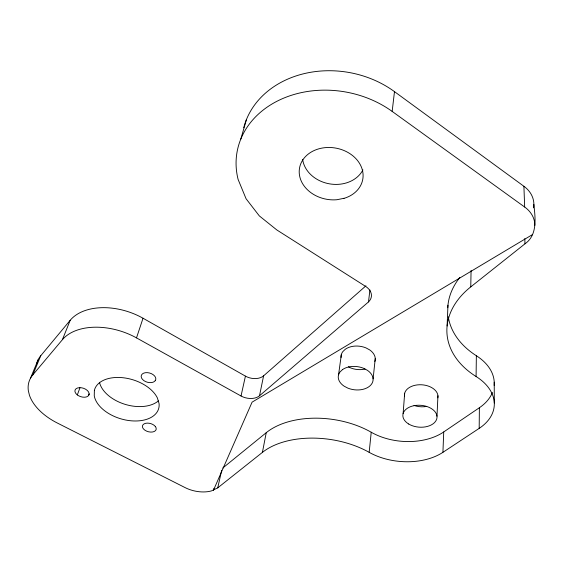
<?xml version="1.0" encoding="UTF-8"?>
<svg xmlns="http://www.w3.org/2000/svg" width="563" height="563" viewBox="0 0 563 563"><rect width="100%" height="100%" fill="white"/><g stroke="black" fill="none" stroke-linecap="round" stroke-linejoin="round"><path stroke-width="0.84" d="M365.95 285.821L263.597 375.838A13.343 8.811 12.1 0 1 245.433 376.126L143.03 318.236A54.168 34.815 18.2 0 0 70.199 320.277L40.754 355.739L32.788 374.923A52.985 31.69 18.1 0 0 28.368 390.877L29.459 395.303A52.985 31.69 18.1 0 0 57.37 423.045L185.178 487.649A24.35 14.026 12.8 0 0 211.385 490.929L217.733 487.875L262.421 452.378A74.267 43.752 8.3 0 1 369.166 452.335A53.851 34.069 5.1 0 0 442.933 452.321L479.183 428.373L479.38 407.739A54.907 36.44 3 0 0 492.449 392.439M479.183 428.373A55.927 36.321 3.3 0 0 476.087 376.52L476.361 355.732A91.685 64.358 -3.3 0 1 448.275 316.814M476.094 376.52A93.557 64.365 -2.8 0 1 470.759 286.884L471.076 270.416M447.106 325.984L447.958 305.237M442.919 452.314L443.735 431.934L479.38 407.739M436.987 416.24L437.944 395.712M403.115 413.643L404.67 393.234M533.879 204.425C535.209 217.698 537.834 234.947 524.983 243.814L470.759 286.884M369.166 452.335L371.228 432.243A52.908 34.237 4.9 0 0 443.757 431.941M373.1 378.857L375.261 358.448M32.788 374.923L62.423 339.672A55.16 34.667 17.9 0 1 136.499 337.884L241.027 396A13.589 8.776 12 0 0 259.501 395.782L368.498 301.923L369.919 289.98M394.487 91.642L523.907 186.29L524.667 207.036L392.165 111.411L394.487 91.642A94.239 77.8 10.2 0 0 243.737 127.717M338.56 374.768L341.354 354.479M262.421 452.378L266.229 432.701A73.056 44.076 8.2 0 1 371.228 432.243M259.501 395.782L263.597 375.838M241.027 396L245.433 376.126M217.733 487.875L221.681 470.281M213.856 488.557L213.476 490.225L252.09 402.151L532.591 234.518M240.802 139.103L246.439 119.56M136.499 337.884L143.03 318.236M88.56 395.444L89.13 393.854M77.321 394.937L79.953 387.773M62.423 339.672L70.199 320.277M30.367 378.498L38.34 359.335M368.498 301.923L369.272 301.114A15.264 11.077 7.2 0 0 365.654 286.433L276.862 229.978L259.318 215.903L246.066 198.746L238.107 179.435A96.393 78.18 10.2 0 1 281.908 98.905A96.393 78.18 10.2 0 1 392.165 111.411M222.737 468.057L266.229 432.701M348.441 366.766L350.482 367.85A17.193 11.703 7 0 0 365.056 369.046M534.85 225.284L534.554 221.885A33.9 25.905 -3.8 0 0 524.688 207.022M524.793 238.592L524.983 243.814M494.23 382.2L494.307 402.988M523.921 186.276A33.161 25.785 -4.5 0 1 533.59 207.817M362.91 169.899A31.57 25.898 10.2 0 1 329.503 183.848A31.57 25.898 10.2 0 1 302.655 159.428M158.407 400.891A32.992 20.514 16.7 0 1 124.648 404.213A32.992 20.514 16.7 0 1 99.482 382.284M36.398 364.894A52.085 31.887 18.3 0 1 40.761 355.746M476.354 355.739A54.907 36.44 3 0 1 494.152 385.409M426.691 406.409A16.799 11 4 0 1 414.009 405.444M404.494 396.099A16.799 11 4 0 1 421.553 384.775A16.799 11 4 0 1 437.831 397.879M341.072 357.519A17.193 11.703 7 0 1 342.79 351.657L345.288 349.25A17.193 11.703 7 0 1 365.95 347.885L369.666 349.89A17.193 11.703 7 0 1 374.867 361.481M447.775 307.736A91.685 64.358 -3.3 0 1 459.802 277.475M94.373 390.391L94.26 395.852A33.421 20.43 16.5 0 0 129.638 420.645A33.421 20.43 16.5 0 0 159.076 403.601L157.366 397.9A33.421 20.43 16.5 0 0 123.536 377.794A33.421 20.43 16.5 0 0 94.373 390.391M88.975 394.769L88.363 395.768A7.347 4.427 18.1 0 1 84.26 397.225L82.451 397.091A7.347 4.427 18.1 0 1 74.907 391.299A7.347 4.427 18.1 0 1 81.565 387.794L83.423 388.245A7.347 4.427 18.1 0 1 88.975 394.769M155.233 380.679L154.262 381.601A7.509 4.743 16.3 0 1 145.662 381.63L144.015 380.715A7.509 4.743 16.3 0 1 142.165 374.106A7.509 4.743 16.3 0 1 151.348 373.642L153.002 374.571A7.509 4.743 16.3 0 1 155.233 380.679M342.543 369.574L340.017 371.96A17.509 11.668 7.1 0 0 344.155 386.19L347.885 388.139A17.509 11.668 7.1 0 0 370.074 385.782A17.509 11.668 7.1 0 0 367.379 370.299L363.585 368.286A17.509 11.668 7.1 0 0 342.543 369.574M344.028 198.296L336.934 199.724A32.119 25.997 10.1 0 1 300.248 165.191A32.119 25.997 10.1 0 1 351.586 154.818A32.119 25.997 10.1 0 1 344.718 198.155L344.028 198.296M155.297 426.437L154.185 425.354A7.073 4.237 15.2 0 0 145.796 423.285A7.073 4.237 15.2 0 0 142.671 427.669L143.382 428.83A7.073 4.237 15.2 0 0 152.847 431.941A7.073 4.237 15.2 0 0 155.297 426.437M408.689 424.009A17.108 10.957 4.2 0 0 436.698 419.09A17.108 10.957 4.2 0 0 414.438 405.606A17.108 10.957 4.2 0 0 408.689 424.009"/></g></svg>
